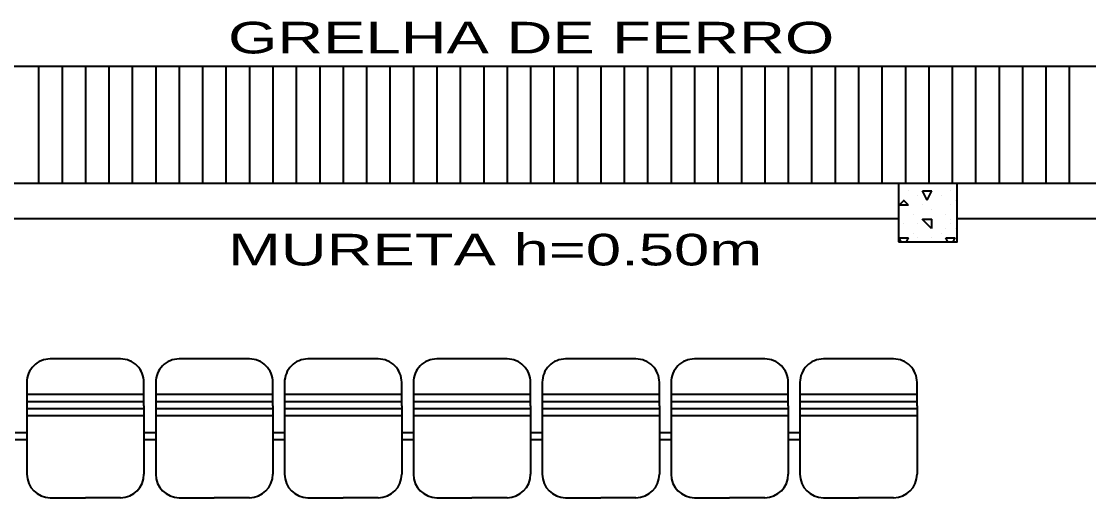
# Model space of a CAD drawing. Extents: x -13.6 to 37.9, y -332.9 to -283.8.
# Drawn here: x 29.755 to 34.311, y -312.493 to -310.459 of the extents above; entities that cross this region are included whole.
import ezdxf

# ---------------------------------------------------------------- set-up
doc = ezdxf.new("R2010")
doc.units = 0
doc.header["$LTSCALE"] = 0.525
doc.header["$MEASUREMENT"] = 0
doc.layers.get('0').update_dxf_attribs({"linetype": 'CONTINUOUS'})
for name, color, linetype in [('FOLHA', 1, 'CONTINUOUS'), ('LINVISTA', 13, 'CONTINUOUS'), ('MURO', 3, 'CONTINUOUS'), ('PILARES', 5, 'CONTINUOUS'), ('REG60-100', 2, 'CONTINUOUS')]:
    doc.layers.add(name, color=color, linetype=linetype)
doc.styles.add('REGUA80', font='romnswin', dxfattribs={"width": 1.5})

# ---------------------------------------------------------------- blocks, each defined once
blk = doc.blocks.new('*X164')
at = {"color": 0, "ltscale": 3}
for p, q in [((-10.58, -320.56), (-10.58, -320.56)), ((-10.5, -320.6), (-10.52, -320.56)), ((-10.52, -320.56), (-10.48, -320.56)), ((-10.5, -320.6), (-10.48, -320.56)), ((-10.4, -320.56), (-10.4, -320.56)), ((-10.62, -320.6214), (-10.6, -320.6014)), ((-10.5815, -320.62), (-10.6015, -320.6)), ((-10.54, -320.58), (-10.54, -320.58)), ((-10.44, -320.58), (-10.44, -320.58)), ((-10.38, -320.6), (-10.38, -320.6)), ((-10.62, -320.62), (-10.58, -320.62)), ((-10.62, -320.64), (-10.62, -320.64)), ((-10.52, -320.62), (-10.52, -320.62)), ((-10.48, -320.64), (-10.48, -320.64)), ((-10.4, -320.62), (-10.4, -320.62)), ((-10.6, -320.7), (-10.6, -320.7)), ((-10.56, -320.66), (-10.56, -320.66)), ((-10.54, -320.7), (-10.54, -320.7)), ((-10.4815, -320.72), (-10.5215, -320.68)), ((-10.52, -320.68), (-10.48, -320.68)), ((-10.48, -320.72), (-10.48, -320.68)), ((-10.42, -320.66), (-10.42, -320.66)), ((-10.4, -320.68), (-10.4, -320.68)), ((-10.4, -320.7), (-10.4, -320.7)), ((-10.56, -320.74), (-10.56, -320.74)), ((-10.44, -320.74), (-10.44, -320.74)), ((-10.42, -320.72), (-10.42, -320.72)), ((-10.38, -320.72), (-10.38, -320.72)), ((-10.6111, -320.7778), (-10.62, -320.76)), ((-10.62, -320.76), (-10.58, -320.76)), ((-10.5889, -320.7778), (-10.58, -320.76)), ((-10.54, -320.76), (-10.54, -320.76)), ((-10.48, -320.76), (-10.48, -320.76)), ((-10.4111, -320.7778), (-10.42, -320.76)), ((-10.42, -320.76), (-10.4, -320.76)), ((-10.4, -320.76), (-10.38, -320.76)), ((-10.3889, -320.7778), (-10.38, -320.76))]:
    blk.add_line(p, q, dxfattribs=at)

msp = doc.modelspace()

# ---------------------------------------------------------------- linework, layer by layer
at = {"layer": 'FOLHA', "color": 13, "linetype": 'Continuous'}
for p, q in [((36.6785, -310.6519), (27.4285, -310.6519)), ((29.8285, -310.6519), (29.8285, -311.1519)), ((29.9285, -310.6519), (29.9285, -311.1519)), ((30.0285, -310.6519), (30.0285, -311.1519)), ((30.0285, -310.6519), (30.0285, -311.1519)), ((30.1285, -310.6519), (30.1285, -311.1519)), ((30.2285, -310.6519), (30.2285, -311.1519)), ((30.3285, -310.6519), (30.3285, -311.1519)), ((30.4285, -310.6519), (30.4285, -311.1519)), ((30.5285, -310.6519), (30.5285, -311.1519)), ((30.6285, -310.6519), (30.6285, -311.1519)), ((30.7285, -310.6519), (30.7285, -311.1519)), ((30.8285, -310.6519), (30.8285, -311.1519)), ((30.9285, -310.6519), (30.9285, -311.1519)), ((31.0285, -310.6519), (31.0285, -311.1519)), ((31.1285, -310.6519), (31.1285, -311.1519)), ((31.2285, -310.6519), (31.2285, -311.1519)), ((31.3285, -310.6519), (31.3285, -311.1519)), ((31.4285, -310.6519), (31.4285, -311.1519)), ((31.5285, -310.6519), (31.5285, -311.1519)), ((31.6285, -310.6519), (31.6285, -311.1519)), ((31.7285, -310.6519), (31.7285, -311.1519)), ((31.8285, -310.6519), (31.8285, -311.1519)), ((31.9285, -310.6519), (31.9285, -311.1519)), ((32.0285, -310.6519), (32.0285, -311.1519)), ((32.1285, -310.6519), (32.1285, -311.1519)), ((32.2285, -310.6519), (32.2285, -311.1519)), ((32.3285, -310.6519), (32.3285, -311.1519)), ((32.4285, -310.6519), (32.4285, -311.1519)), ((32.5285, -310.6519), (32.5285, -311.1519)), ((32.6285, -310.6519), (32.6285, -311.1519)), ((32.7285, -310.6519), (32.7285, -311.1519)), ((32.8285, -310.6519), (32.8285, -311.1519)), ((32.9285, -310.6519), (32.9285, -311.1519)), ((33.0285, -310.6519), (33.0285, -311.1519)), ((33.1285, -310.6519), (33.1285, -311.1519)), ((33.2285, -310.6519), (33.2285, -311.1519)), ((33.3285, -310.6519), (33.3285, -311.1519)), ((33.4285, -310.6519), (33.4285, -311.1519)), ((33.5285, -310.6519), (33.5285, -311.1519)), ((33.6285, -310.6519), (33.6285, -311.1519)), ((33.7285, -310.6519), (33.7285, -311.1519)), ((33.8285, -310.6519), (33.8285, -311.1519)), ((33.9285, -310.6519), (33.9285, -311.1519)), ((34.0285, -310.6519), (34.0285, -311.1519)), ((34.1285, -310.6519), (34.1285, -311.1519)), ((34.2285, -310.6519), (34.2285, -311.1519))]:
    msp.add_line(p, q, dxfattribs=at)
at = {"layer": 'FOLHA', "ltscale": 3}
for p, q in [((29.7785, -312.1005), (29.7785, -312.3929)), ((30.2785, -312.1005), (30.2785, -312.3929)), ((30.3285, -312.1005), (30.3285, -312.3929)), ((30.8285, -312.1005), (30.8285, -312.3929)), ((30.8785, -312.1005), (30.8785, -312.3929)), ((31.3785, -312.1005), (31.3785, -312.3929)), ((31.4285, -312.1005), (31.4285, -312.3929)), ((31.9285, -312.1005), (31.9285, -312.3929)), ((31.9785, -312.1005), (31.9785, -312.3929)), ((32.4785, -312.1005), (32.4785, -312.3929)), ((32.5285, -312.1005), (32.5285, -312.3929)), ((33.0285, -312.1005), (33.0285, -312.3929)), ((33.0785, -312.1005), (33.0785, -312.3929)), ((33.5785, -312.1005), (33.5785, -312.3929)), ((29.8785, -312.4929), (30.0285, -312.4929)), ((30.1785, -312.4929), (30.0285, -312.4929)), ((30.4285, -312.4929), (30.5785, -312.4929)), ((30.7285, -312.4929), (30.5785, -312.4929)), ((30.9785, -312.4929), (31.1285, -312.4929)), ((31.2785, -312.4929), (31.1285, -312.4929)), ((31.5285, -312.4929), (31.6785, -312.4929)), ((31.8285, -312.4929), (31.6785, -312.4929)), ((32.0785, -312.4929), (32.2285, -312.4929)), ((32.3785, -312.4929), (32.2285, -312.4929)), ((32.6285, -312.4929), (32.7785, -312.4929)), ((32.9285, -312.4929), (32.7785, -312.4929)), ((33.1785, -312.4929), (33.3285, -312.4929)), ((33.4785, -312.4929), (33.3285, -312.4929))]:
    msp.add_line(p, q, dxfattribs=at)
for points in [[(30.2785, -312.1005), (30.2785, -312.0005, 0.414214), (30.1785, -311.9005), (29.8785, -311.9005, 0.414214), (29.7785, -312.0005), (29.7785, -312.1005)], [(30.8285, -312.1005), (30.8285, -312.0005, 0.414214), (30.7285, -311.9005), (30.4285, -311.9005, 0.414214), (30.3285, -312.0005), (30.3285, -312.1005)], [(31.3785, -312.1005), (31.3785, -312.0005, 0.414214), (31.2785, -311.9005), (30.9785, -311.9005, 0.414214), (30.8785, -312.0005), (30.8785, -312.1005)], [(31.9285, -312.1005), (31.9285, -312.0005, 0.414214), (31.8285, -311.9005), (31.5285, -311.9005, 0.414214), (31.4285, -312.0005), (31.4285, -312.1005)], [(32.4785, -312.1005), (32.4785, -312.0005, 0.414214), (32.3785, -311.9005), (32.0785, -311.9005, 0.414214), (31.9785, -312.0005), (31.9785, -312.1005)], [(33.0285, -312.1005), (33.0285, -312.0005, 0.414214), (32.9285, -311.9005), (32.6285, -311.9005, 0.414214), (32.5285, -312.0005), (32.5285, -312.1005)], [(33.5785, -312.1005), (33.5785, -312.0005, 0.414214), (33.4785, -311.9005), (33.1785, -311.9005, 0.414214), (33.0785, -312.0005), (33.0785, -312.1005)]]:
    msp.add_lwpolyline(points, format="xyb", dxfattribs=at)
for points in [[(30.2785, -312.0531), (29.7785, -312.0531)], [(30.2785, -312.0831), (29.7785, -312.0831)], [(30.8285, -312.0531), (30.3285, -312.0531)], [(30.8285, -312.0831), (30.3285, -312.0831)], [(31.3785, -312.0531), (30.8785, -312.0531)], [(31.3785, -312.0831), (30.8785, -312.0831)], [(31.9285, -312.0531), (31.4285, -312.0531)], [(31.9285, -312.0831), (31.4285, -312.0831)], [(32.4785, -312.0531), (31.9785, -312.0531)], [(32.4785, -312.0831), (31.9785, -312.0831)], [(33.0285, -312.0531), (32.5285, -312.0531)], [(33.0285, -312.0831), (32.5285, -312.0831)], [(33.5785, -312.0531), (33.0785, -312.0531)], [(33.5785, -312.0831), (33.0785, -312.0831)], [(30.2785, -312.1131), (29.7785, -312.1131)], [(30.8285, -312.1131), (30.3285, -312.1131)], [(31.3785, -312.1131), (30.8785, -312.1131)], [(31.9285, -312.1131), (31.4285, -312.1131)], [(32.4785, -312.1131), (31.9785, -312.1131)], [(33.0285, -312.1131), (32.5285, -312.1131)], [(33.5785, -312.1131), (33.0785, -312.1131)], [(30.2785, -312.1431), (29.7785, -312.1431)], [(30.8285, -312.1431), (30.3285, -312.1431)], [(31.3785, -312.1431), (30.8785, -312.1431)], [(31.9285, -312.1431), (31.4285, -312.1431)], [(32.4785, -312.1431), (31.9785, -312.1431)], [(33.0285, -312.1431), (32.5285, -312.1431)], [(33.5785, -312.1431), (33.0785, -312.1431)], [(29.7785, -312.2167), (29.7285, -312.2167)], [(30.3285, -312.2167), (30.2785, -312.2167)], [(30.8785, -312.2167), (30.8285, -312.2167)], [(31.4285, -312.2167), (31.3785, -312.2167)], [(31.9785, -312.2167), (31.9285, -312.2167)], [(32.5285, -312.2167), (32.4785, -312.2167)], [(33.0785, -312.2167), (33.0285, -312.2167)], [(29.7785, -312.2467), (29.7285, -312.2467)], [(30.3285, -312.2467), (30.2785, -312.2467)], [(30.8785, -312.2467), (30.8285, -312.2467)], [(31.4285, -312.2467), (31.3785, -312.2467)], [(31.9785, -312.2467), (31.9285, -312.2467)], [(32.5285, -312.2467), (32.4785, -312.2467)], [(33.0785, -312.2467), (33.0285, -312.2467)]]:
    msp.add_lwpolyline(points, dxfattribs=at)
for centre, start, end in [((29.8785, -312.3929), 180, 270), ((30.1785, -312.3929), 270, 0), ((30.4285, -312.3929), 180, 270), ((30.7285, -312.3929), 270, 0), ((30.9785, -312.3929), 180, 270), ((31.2785, -312.3929), 270, 0), ((31.5285, -312.3929), 180, 270), ((31.8285, -312.3929), 270, 0), ((32.0785, -312.3929), 180, 270), ((32.3785, -312.3929), 270, 0), ((32.6285, -312.3929), 180, 270), ((32.9285, -312.3929), 270, 0), ((33.1785, -312.3929), 180, 270), ((33.4785, -312.3929), 270, 0)]:
    msp.add_arc(centre, 0.1, start, end, dxfattribs=at)
at = {"layer": 'MURO', "linetype": 'Continuous'}
for p, q in [((36.6785, -311.1519), (27.4285, -311.1519)), ((36.6785, -311.3019), (33.7493, -311.3019))]:
    msp.add_line(p, q, dxfattribs=at)
at = {"layer": 'MURO', "linetype": 'Continuous', "ltscale": 3}
msp.add_line((33.4993, -311.3019), (27.4285, -311.3019), dxfattribs=at)
at = {"layer": 'PILARES', "linetype": 'Continuous', "ltscale": 3}
msp.add_lwpolyline([(33.4993, -311.4011), (33.7493, -311.4011), (33.7493, -311.1511), (33.4993, -311.1511)], close=True, dxfattribs=at)

# ---------------------------------------------------------------- block references
at = {"layer": 'LINVISTA', "ltscale": 3}
msp.add_blockref('*X164', (44.1217, 9.3767), dxfattribs=at)

# ---------------------------------------------------------------- texts
at = {"layer": 'REG60-100', "ltscale": 3, "style": 'REGUA80', "width": 1.5}
for s, p in [('GRELHA DE FERRO', (30.6372, -310.5964)), ('MURETA h=0.50m', (30.6372, -311.5015))]:
    msp.add_text(s, height=0.135, dxfattribs=at).set_placement(p)

doc.saveas('drawing.dxf')
